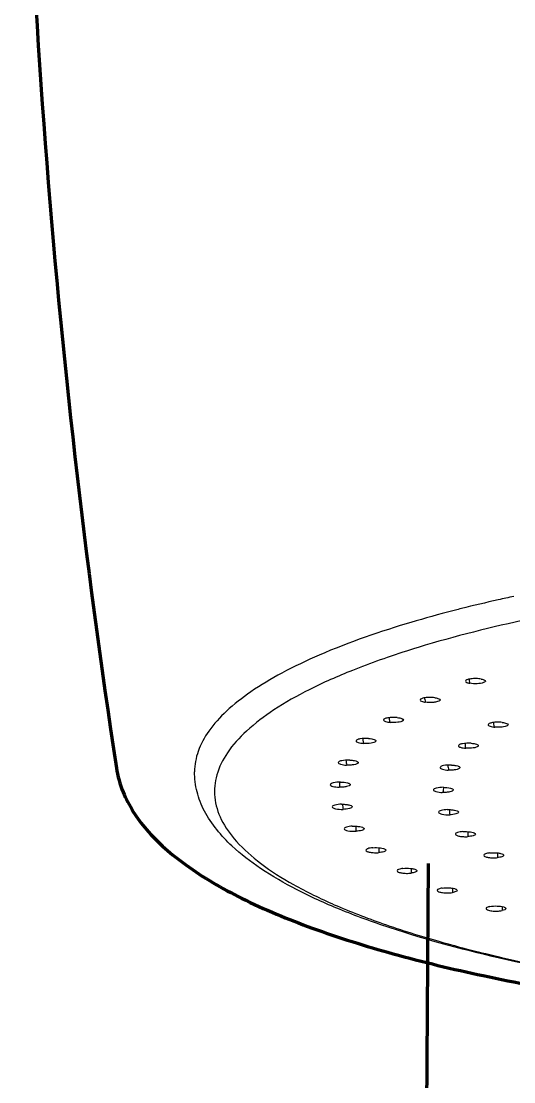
# Model space of a CAD drawing. Extents: x 40217 to 40811, y 11735 to 12155.
# Drawn here: x 40305.8 to 40318.17, y 12068.81 to 12095.44 of the extents above; entities that cross this region are included whole.
import ezdxf

# ---------------------------------------------------------------- set-up
doc = ezdxf.new("R2010")
doc.units = 0
doc.header["$LTSCALE"] = 7
doc.header["$MEASUREMENT"] = 0
doc.linetypes.add('CENTER', pattern=[2, 1.25, -0.25, 0.25, -0.25])
doc.layers.get('0').update_dxf_attribs({"color": 2, "linetype": 'CONTINUOUS'})
doc.layers.add('1', color=1, linetype='CENTER')

msp = doc.modelspace()

# ---------------------------------------------------------------- linework, layer by layer
at = {"color": 7, "linetype": 'Continuous'}
for p, q in [((40316.81402, 12080.68194), (40316.76712, 12080.67005)), ((40316.85212, 12080.69092), (40316.81401, 12080.68194)), ((40316.85091, 12080.69124), (40316.81402, 12080.68194)), ((40315.05049, 12077.83453), (40315.04199, 12077.95332)), ((40317.66998, 12077.71569), (40317.66092, 12077.83259)), ((40314.38946, 12077.30524), (40314.38319, 12077.42929)), ((40314.70506, 12077.36452), (40314.69667, 12077.35048)), ((40316.95619, 12077.1853), (40316.94961, 12077.30879)), ((40314.25772, 12076.82053), (40314.25543, 12076.81384)), ((40316.81436, 12076.69561), (40316.81228, 12076.68929)), ((40313.79959, 12076.20526), (40313.79872, 12076.33431)), ((40314.05816, 12076.26759), (40314.05797, 12076.2668)), ((40316.64764, 12076.13825), (40316.64718, 12076.13577)), ((40314.10754, 12075.71912), (40314.1078, 12075.71082)), ((40316.77505, 12075.58656), (40316.77654, 12075.57526))]:
    msp.add_line(p, q, dxfattribs=at)
for centre, radius, start, end in [((40325.9912, 12044.28889), 37.53233, 102.645809, 104.095031), ((40326.69017, 12041.19146), 40.70764, 102.087081, 102.651327), ((40324.5442, 12050.04579), 31.59633, 104.249139, 106.226587), ((40323.5284, 12053.621), 27.8797, 106.275314, 106.504707), ((40321.42132, 12060.75212), 19.7867, 108.968861, 111.152125), ((40322.76284, 12056.81221), 23.94872, 106.979655, 108.940106), ((40320.49018, 12063.20268), 17.16525, 111.20509, 111.806211), ((40319.63209, 12079.40777), 2.63919, 190.6588, 191.575514), ((40319.48873, 12079.37823), 2.49282, 191.571574, 193.03421), ((40318.29568, 12078.86277), 2.40833, 189.809997, 190.903522), ((40318.14793, 12078.83411), 2.25783, 190.898489, 192.630547), ((40315.64904, 12077.09853), 1.7123, 187.18214, 191.413477), ((40318.14314, 12076.96987), 1.64888, 187.324938, 191.728135), ((40314.5598, 12076.35716), 1.85734, 351.236654, 355.217125), ((40315.69664, 12075.90508), 1.83582, 184.026118, 188.00416), ((40318.47598, 12075.75012), 1.93143, 183.289215, 187.015715), ((40316.03121, 12075.31207), 1.83661, 182.74067, 186.637846), ((40318.96192, 12075.14744), 1.95418, 181.76223, 185.35054), ((40316.79074, 12074.73761), 2.01867, 181.54047, 182.422618), ((40316.59138, 12074.72823), 1.81909, 182.392836, 185.190818), ((40319.95415, 12074.56612), 2.19937, 180.348072, 180.955322), ((40319.73732, 12074.56137), 1.9825, 180.922576, 183.583539), ((40317.69131, 12074.17244), 2.10565, 180.292653, 180.858937), ((40317.48347, 12074.16814), 1.89778, 180.823152, 183.618716), ((40318.76367, 12073.63065), 2.13972, 179.367632, 180.22684), ((40318.58472, 12073.62953), 1.96077, 180.2147, 182.00751), ((40318.85797, 12073.62976), 2.23403, 179.061161, 179.371425), ((40319.99599, 12073.12039), 2.12327, 178.826478, 180.34218), ((40320.19333, 12073.11668), 2.32064, 177.962378, 178.834775)]:
    msp.add_arc(centre, radius, start, end, dxfattribs=at)
for points, knots in [([(40319.58693, 12080.63292), (40319.24183, 12080.56822), (40317.95807, 12080.31237), (40316.6852, 12079.99696), (40315.76904, 12079.71697)], [0, 0, 0, 0, 0.26820753, 1, 1, 1, 1]), ([(40315.60794, 12080.35195), (40314.81871, 12080.1181), (40313.7075, 12079.73807), (40312.37412, 12079.10638), (40311.58871, 12078.63963), (40310.96488, 12078.15559), (40310.50636, 12077.65449), (40310.21892, 12077.13457), (40310.15003, 12076.76806), (40310.14925, 12076.59476)], [0, 0, 0, 0, 0.35449693, 0.50406175, 0.6347797, 0.74721238, 0.84297779, 0.92536848, 1, 1, 1, 1]), ([(40314.11383, 12079.13968), (40313.74689, 12078.99285), (40313.07159, 12078.69512), (40312.17476, 12078.19129), (40311.47289, 12077.66541), (40310.97078, 12077.11785), (40310.67705, 12076.54267), (40310.61858, 12075.94323), (40310.80555, 12075.35432), (40311.05403, 12075.01234), (40311.20252, 12074.84585)], [0, 0, 0, 0, 0.19016005, 0.35461654, 0.49396041, 0.61048039, 0.70926466, 0.79934171, 0.89266585, 1, 1, 1, 1]), ([(40317.3493, 12078.92146), (40317.3069, 12078.92923), (40317.21887, 12078.93581), (40317.11299, 12078.93126), (40317.03408, 12078.91668), (40316.98976, 12078.90407), (40316.95359, 12078.88297), (40316.95496, 12078.86701)], [0, 0, 0, 0, 0.31342159, 0.63699476, 0.77482231, 0.8834906, 1, 1, 1, 1]), ([(40316.95496, 12078.86701), (40316.95613, 12078.85337), (40316.99853, 12078.82842), (40317.03423, 12078.82077), (40317.06014, 12078.81602)], [0, 0, 0, 0, 0.34191728, 1, 1, 1, 1]), ([(40317.40867, 12078.83136), (40317.35728, 12078.81262), (40317.23873, 12078.80082), (40317.12141, 12078.80479), (40317.06014, 12078.81602)], [0, 0, 0, 0, 0.46754033, 1, 1, 1, 1]), ([(40317.3493, 12078.92146), (40317.36479, 12078.91862), (40317.39283, 12078.91183), (40317.42931, 12078.89983), (40317.45682, 12078.87883), (40317.45443, 12078.86569)], [0, 0, 0, 0, 0.38057233, 0.67708069, 1, 1, 1, 1]), ([(40317.45443, 12078.86569), (40317.45383, 12078.8624), (40317.44427, 12078.84447), (40317.42389, 12078.83692), (40317.40867, 12078.83136)], [0, 0, 0, 0, 0.17128293, 1, 1, 1, 1]), ([(40316.1846, 12078.45381), (40316.14306, 12078.45968), (40316.05929, 12078.464), (40315.95921, 12078.45801), (40315.88678, 12078.4431), (40315.84596, 12078.43075), (40315.81392, 12078.41052), (40315.815, 12078.39571)], [0, 0, 0, 0, 0.32467562, 0.64521764, 0.77931038, 0.88507927, 1, 1, 1, 1]), ([(40315.815, 12078.39571), (40315.81617, 12078.37963), (40315.8705, 12078.35224), (40315.91292, 12078.34491), (40315.94474, 12078.3404)], [0, 0, 0, 0, 0.33396233, 1, 1, 1, 1]), ([(40316.1846, 12078.45381), (40316.20335, 12078.45116), (40316.23774, 12078.44438), (40316.28118, 12078.43212), (40316.3172, 12078.40947), (40316.31439, 12078.39406)], [0, 0, 0, 0, 0.38272756, 0.68342964, 1, 1, 1, 1]), ([(40316.31439, 12078.39406), (40316.31392, 12078.39148), (40316.30797, 12078.3783), (40316.29437, 12078.371), (40316.28403, 12078.36611)], [0, 0, 0, 0, 0.18634718, 1, 1, 1, 1]), ([(40316.28403, 12078.36611), (40316.26428, 12078.35677), (40316.21447, 12078.34364), (40316.10109, 12078.32952), (40316.00756, 12078.33153), (40315.94474, 12078.3404)], [0, 0, 0, 0, 0.19098755, 0.44527056, 1, 1, 1, 1]), ([(40315.23779, 12077.95437), (40315.19768, 12077.95856), (40315.1187, 12077.96074), (40315.02498, 12077.95347), (40314.95901, 12077.93838), (40314.92179, 12077.92626), (40314.89351, 12077.90691), (40314.8945, 12077.89324)], [0, 0, 0, 0, 0.33490066, 0.65282323, 0.7832114, 0.88618284, 1, 1, 1, 1]), ([(40314.8945, 12077.89324), (40314.89507, 12077.88531), (40314.91165, 12077.86735), (40314.97077, 12077.84481), (40315.02733, 12077.8371), (40315.06954, 12077.83269)], [0, 0, 0, 0, 0.12436194, 0.33606958, 1, 1, 1, 1]), ([(40315.37594, 12077.87024), (40315.36081, 12077.86056), (40315.3189, 12077.84653), (40315.21677, 12077.82914), (40315.12973, 12077.8264), (40315.06954, 12077.83269)], [0, 0, 0, 0, 0.1728861, 0.41737709, 1, 1, 1, 1]), ([(40315.23779, 12077.95437), (40315.2599, 12077.95206), (40315.301, 12077.94556), (40315.35157, 12077.93315), (40315.39718, 12077.90927), (40315.39385, 12077.8914)], [0, 0, 0, 0, 0.38266513, 0.68712287, 1, 1, 1, 1]), ([(40315.39385, 12077.8914), (40315.39349, 12077.88952), (40315.39017, 12077.88056), (40315.38224, 12077.87427), (40315.37594, 12077.87024)], [0, 0, 0, 0, 0.20405744, 1, 1, 1, 1]), ([(40317.87335, 12077.83377), (40317.83282, 12077.83844), (40317.75245, 12077.84124), (40317.65687, 12077.83436), (40317.589, 12077.81939), (40317.55063, 12077.80717), (40317.52118, 12077.78774), (40317.52201, 12077.77368)], [0, 0, 0, 0, 0.33158886, 0.65011016, 0.78154343, 0.88549579, 1, 1, 1, 1]), ([(40317.52201, 12077.77368), (40317.52247, 12077.76591), (40317.53841, 12077.74813), (40317.59605, 12077.72571), (40317.65122, 12077.71808), (40317.6924, 12077.71334)], [0, 0, 0, 0, 0.12464367, 0.33600822, 1, 1, 1, 1]), ([(40318.00006, 12077.74845), (40317.98405, 12077.73916), (40317.94134, 12077.72567), (40317.86846, 12077.71357), (40317.78275, 12077.70923), (40317.72249, 12077.70988), (40317.6924, 12077.71334)], [0, 0, 0, 0, 0.17760726, 0.42338371, 0.70932815, 1, 1, 1, 1]), ([(40317.87335, 12077.83377), (40317.89445, 12077.83134), (40317.93351, 12077.82473), (40317.98191, 12077.81235), (40318.02457, 12077.78879), (40318.02138, 12077.77168)], [0, 0, 0, 0, 0.38289336, 0.68626092, 1, 1, 1, 1]), ([(40318.02138, 12077.77168), (40318.02099, 12077.76959), (40318.01697, 12077.75943), (40318.00748, 12077.75276), (40318.00006, 12077.74845)], [0, 0, 0, 0, 0.19855048, 1, 1, 1, 1]), ([(40314.52168, 12077.42989), (40314.44879, 12077.43506), (40314.36084, 12077.43367), (40314.26377, 12077.40951), (40314.23008, 12077.39748), (40314.20502, 12077.37938), (40314.20585, 12077.36673)], [0, 0, 0, 0, 0.65788655, 0.78527452, 0.88583606, 1, 1, 1, 1]), ([(40314.20585, 12077.36673), (40314.2064, 12077.35829), (40314.22478, 12077.33926), (40314.28883, 12077.31614), (40314.3503, 12077.30803), (40314.39619, 12077.30477)], [0, 0, 0, 0, 0.12235681, 0.33404805, 1, 1, 1, 1]), ([(40314.69667, 12077.35048), (40314.68502, 12077.33949), (40314.64589, 12077.32382), (40314.54612, 12077.3031), (40314.45812, 12077.30038), (40314.39619, 12077.30477)], [0, 0, 0, 0, 0.15599668, 0.39506943, 1, 1, 1, 1]), ([(40314.52168, 12077.42989), (40314.54716, 12077.42809), (40314.59517, 12077.42217), (40314.65311, 12077.40965), (40314.70902, 12077.38507), (40314.70526, 12077.36452)], [0, 0, 0, 0, 0.38070725, 0.68858958, 1, 1, 1, 1]), ([(40317.0954, 12077.30944), (40317.022, 12077.31494), (40316.93332, 12077.31367), (40316.83527, 12077.28972), (40316.80105, 12077.27764), (40316.77545, 12077.25965), (40316.77607, 12077.2468)], [0, 0, 0, 0, 0.65632474, 0.7841464, 0.88523992, 1, 1, 1, 1]), ([(40316.77607, 12077.2468), (40316.77647, 12077.23844), (40316.79445, 12077.21933), (40316.858, 12077.19623), (40316.91897, 12077.18811), (40316.96454, 12077.18469)], [0, 0, 0, 0, 0.12200681, 0.33326253, 1, 1, 1, 1]), ([(40317.26591, 12077.22938), (40317.25377, 12077.21855), (40317.21429, 12077.2031), (40317.11415, 12077.18278), (40317.02627, 12077.18007), (40316.96454, 12077.18469)], [0, 0, 0, 0, 0.15816569, 0.39797128, 1, 1, 1, 1]), ([(40317.0954, 12077.30944), (40317.12046, 12077.30756), (40317.1676, 12077.30156), (40317.22461, 12077.28905), (40317.27919, 12077.26453), (40317.27548, 12077.24432)], [0, 0, 0, 0, 0.38104732, 0.68851773, 1, 1, 1, 1]), ([(40314.04595, 12076.88747), (40313.97852, 12076.89012), (40313.88495, 12076.88302), (40313.79093, 12076.86048), (40313.75783, 12076.83419), (40313.7585, 12076.82262)], [0, 0, 0, 0, 0.66373158, 0.88592978, 1, 1, 1, 1]), ([(40313.7585, 12076.82262), (40313.75901, 12076.81366), (40313.77983, 12076.79387), (40313.84824, 12076.77062), (40313.91445, 12076.76195), (40313.96358, 12076.76)], [0, 0, 0, 0, 0.12138517, 0.33476016, 1, 1, 1, 1]), ([(40314.25543, 12076.81384), (40314.24835, 12076.80184), (40314.21185, 12076.7839), (40314.14743, 12076.76808), (40314.06009, 12076.75862), (40313.99665, 12076.7587), (40313.96358, 12076.76)], [0, 0, 0, 0, 0.13815381, 0.37043417, 0.67195263, 1, 1, 1, 1]), ([(40314.04595, 12076.88747), (40314.07474, 12076.88633), (40314.12721, 12076.88176), (40314.18793, 12076.87018), (40314.22577, 12076.85591), (40314.2474, 12076.84486), (40314.25953, 12076.82921), (40314.25798, 12076.82053)], [0, 0, 0, 0, 0.37113918, 0.67726794, 0.79502644, 0.8864092, 1, 1, 1, 1]), ([(40311.08985, 12074.73011), (40310.81789, 12074.98449), (40310.45821, 12075.41285), (40310.19248, 12076.08173), (40310.14848, 12076.42532), (40310.14925, 12076.59476)], [0, 0, 0, 0, 0.52145105, 0.76273648, 1, 1, 1, 1]), ([(40316.60115, 12076.7626), (40316.53416, 12076.76512), (40316.44119, 12076.75814), (40316.34768, 12076.73543), (40316.31466, 12076.70958), (40316.31512, 12076.69799)], [0, 0, 0, 0, 0.66302173, 0.88530173, 1, 1, 1, 1]), ([(40316.31512, 12076.69799), (40316.31548, 12076.68903), (40316.33624, 12076.66897), (40316.40497, 12076.64571), (40316.47152, 12076.63692), (40316.52095, 12076.63504)], [0, 0, 0, 0, 0.12073444, 0.33381103, 1, 1, 1, 1]), ([(40316.81228, 12076.68929), (40316.80546, 12076.67725), (40316.76909, 12076.65916), (40316.70491, 12076.6433), (40316.61757, 12076.63372), (40316.55407, 12076.63379), (40316.52095, 12076.63504)], [0, 0, 0, 0, 0.13726217, 0.36917423, 0.67104483, 1, 1, 1, 1]), ([(40316.60115, 12076.7626), (40316.6301, 12076.7615), (40316.6829, 12076.75697), (40316.74401, 12076.74541), (40316.78214, 12076.7311), (40316.80392, 12076.72004), (40316.81618, 12076.70433), (40316.81462, 12076.6956)], [0, 0, 0, 0, 0.37093334, 0.677221, 0.79508538, 0.88653615, 1, 1, 1, 1]), ([(40313.81704, 12076.33444), (40313.75556, 12076.33498), (40313.67145, 12076.32709), (40313.58597, 12076.3041), (40313.55795, 12076.27949), (40313.55853, 12076.26894)], [0, 0, 0, 0, 0.66753923, 0.88526641, 1, 1, 1, 1]), ([(40313.55853, 12076.26894), (40313.55904, 12076.25949), (40313.58192, 12076.23883), (40313.65479, 12076.21558), (40313.72554, 12076.20618), (40313.77782, 12076.2057)], [0, 0, 0, 0, 0.12026745, 0.33515844, 1, 1, 1, 1]), ([(40314.05803, 12076.2668), (40314.05585, 12076.25494), (40314.02239, 12076.23312), (40313.96269, 12076.21753), (40313.87573, 12076.2054), (40313.81175, 12076.2054), (40313.77782, 12076.2057)], [0, 0, 0, 0, 0.12258252, 0.34735658, 0.65489999, 1, 1, 1, 1]), ([(40313.81704, 12076.33444), (40313.87547, 12076.33391), (40313.94511, 12076.32959), (40314.01916, 12076.30509), (40314.04396, 12076.29371), (40314.05947, 12076.27731), (40314.05816, 12076.26759)], [0, 0, 0, 0, 0.67290827, 0.79336892, 0.88707533, 1, 1, 1, 1]), ([(40316.39983, 12076.20344), (40316.33987, 12076.20357), (40316.25799, 12076.19566), (40316.1746, 12076.1725), (40316.14747, 12076.14859), (40316.14785, 12076.13821)], [0, 0, 0, 0, 0.66729196, 0.88444001, 1, 1, 1, 1]), ([(40316.14785, 12076.13821), (40316.1482, 12076.12869), (40316.17138, 12076.10759), (40316.24532, 12076.08437), (40316.31719, 12076.0747), (40316.37028, 12076.07457)], [0, 0, 0, 0, 0.11946083, 0.33436457, 1, 1, 1, 1]), ([(40316.64736, 12076.13577), (40316.64518, 12076.12403), (40316.61229, 12076.10234), (40316.55325, 12076.08675), (40316.46728, 12076.07453), (40316.40393, 12076.07449), (40316.37028, 12076.07457)], [0, 0, 0, 0, 0.12264164, 0.34695663, 0.65420103, 1, 1, 1, 1]), ([(40316.39983, 12076.20344), (40316.45889, 12076.20331), (40316.5394, 12076.19533), (40316.62151, 12076.17212), (40316.64798, 12076.14849), (40316.64764, 12076.13825)], [0, 0, 0, 0, 0.66757828, 0.8841718, 1, 1, 1, 1]), ([(40313.83803, 12075.77827), (40313.78272, 12075.7771), (40313.70793, 12075.76898), (40313.63148, 12075.74518), (40313.60804, 12075.72257), (40313.60844, 12075.71295)], [0, 0, 0, 0, 0.67032818, 0.88328911, 1, 1, 1, 1]), ([(40313.83803, 12075.77827), (40313.87034, 12075.77895), (40313.93122, 12075.77738), (40314.01385, 12075.76609), (40314.07173, 12075.75028), (40314.10392, 12075.7306), (40314.10754, 12075.71912)], [0, 0, 0, 0, 0.34268028, 0.64704648, 0.87236036, 1, 1, 1, 1]), ([(40313.60844, 12075.71295), (40313.60891, 12075.70164), (40313.64045, 12075.67853), (40313.72831, 12075.65457), (40313.81569, 12075.64813), (40313.87871, 12075.64945)], [0, 0, 0, 0, 0.11858453, 0.33967188, 1, 1, 1, 1]), ([(40314.10807, 12075.71081), (40314.10621, 12075.70087), (40314.081, 12075.68134), (40314.00527, 12075.65775), (40313.93223, 12075.65058), (40313.87871, 12075.64945)], [0, 0, 0, 0, 0.1242096, 0.34249163, 1, 1, 1, 1]), ([(40316.49519, 12075.64241), (40316.44253, 12075.64065), (40316.37164, 12075.6324), (40316.29875, 12075.60862), (40316.27701, 12075.58696), (40316.2772, 12075.57768)], [0, 0, 0, 0, 0.67012008, 0.88204364, 1, 1, 1, 1]), ([(40316.2772, 12075.57768), (40316.27744, 12075.566), (40316.31089, 12075.54195), (40316.40225, 12075.51831), (40316.49352, 12075.51204), (40316.55901, 12075.51421)], [0, 0, 0, 0, 0.11762204, 0.34041416, 1, 1, 1, 1]), ([(40316.49519, 12075.64241), (40316.52762, 12075.64349), (40316.58933, 12075.64251), (40316.67375, 12075.6324), (40316.73488, 12075.61653), (40316.76923, 12075.59826), (40316.77505, 12075.58656)], [0, 0, 0, 0, 0.33394861, 0.63608253, 0.86544856, 1, 1, 1, 1]), ([(40316.77678, 12075.57526), (40316.77503, 12075.56573), (40316.7515, 12075.54678), (40316.67944, 12075.52335), (40316.61004, 12075.51591), (40316.55901, 12075.51421)], [0, 0, 0, 0, 0.12486173, 0.34185947, 1, 1, 1, 1]), ([(40314.10865, 12075.2265), (40314.05967, 12075.22396), (40313.99428, 12075.21532), (40313.92652, 12075.19175), (40313.90763, 12075.17083), (40313.90797, 12075.16218)], [0, 0, 0, 0, 0.67174534, 0.88139717, 1, 1, 1, 1]), ([(40314.10865, 12075.2265), (40314.14113, 12075.22818), (40314.20387, 12075.2282), (40314.29062, 12075.21968), (40314.35659, 12075.20428), (40314.3939, 12075.18746), (40314.40291, 12075.17583)], [0, 0, 0, 0, 0.32124796, 0.61984612, 0.85473208, 1, 1, 1, 1]), ([(40313.90797, 12075.16218), (40313.90846, 12075.1498), (40313.94509, 12075.1252), (40314.0416, 12075.10181), (40314.1382, 12075.09622), (40314.20691, 12075.09977)], [0, 0, 0, 0, 0.1180532, 0.34427949, 1, 1, 1, 1]), ([(40314.40747, 12075.16008), (40314.40585, 12075.15117), (40314.38473, 12075.13313), (40314.31819, 12075.10999), (40314.25419, 12075.10222), (40314.20691, 12075.09977)], [0, 0, 0, 0, 0.12608811, 0.34134773, 1, 1, 1, 1]), ([(40316.88545, 12075.08997), (40316.84024, 12075.0868), (40316.78017, 12075.07799), (40316.71759, 12075.05473), (40316.70088, 12075.03502), (40316.70111, 12075.02689)], [0, 0, 0, 0, 0.67095025, 0.87951574, 1, 1, 1, 1]), ([(40316.70111, 12075.02689), (40316.70148, 12075.01392), (40316.74099, 12074.98818), (40316.80766, 12074.97322), (40316.90678, 12074.96166), (40316.97871, 12074.96259), (40317.01626, 12074.96522)], [0, 0, 0, 0, 0.11736281, 0.34628747, 0.65937983, 1, 1, 1, 1]), ([(40316.88545, 12075.08997), (40316.94859, 12075.09439), (40317.03842, 12075.09255), (40317.14024, 12075.07164), (40317.18035, 12075.05576), (40317.19215, 12075.0445)], [0, 0, 0, 0, 0.60437928, 0.84425872, 1, 1, 1, 1]), ([(40317.20055, 12075.02454), (40317.19906, 12075.0162), (40317.18012, 12074.99907), (40317.11885, 12074.97628), (40317.05994, 12074.96828), (40317.01626, 12074.96522)], [0, 0, 0, 0, 0.12757985, 0.34139696, 1, 1, 1, 1]), ([(40317.19215, 12075.0445), (40317.19372, 12075.043), (40317.19873, 12075.03765), (40317.20147, 12075.02967), (40317.20055, 12075.02454)], [0, 0, 0, 0, 0.29516486, 1, 1, 1, 1]), ([(40321.49011, 12071.2316), (40320.31852, 12071.40453), (40318.14441, 12071.7935), (40315.57754, 12072.47051), (40313.82861, 12073.10821), (40312.74581, 12073.59759), (40311.83486, 12074.12179), (40311.31277, 12074.52159), (40311.08985, 12074.73011)], [0, 0, 0, 0, 0.32017932, 0.59663716, 0.71634199, 0.82312159, 0.91747672, 1, 1, 1, 1]), ([(40311.20252, 12074.84585), (40311.3844, 12074.64191), (40311.83889, 12074.24397), (40312.67086, 12073.71898), (40313.70364, 12073.21823), (40314.92778, 12072.74683), (40316.3319, 12072.30928), (40318.51023, 12071.75613), (40320.23994, 12071.44136), (40321.44098, 12071.2614)], [0, 0, 0, 0, 0.07454353, 0.1635491, 0.26775938, 0.38712301, 0.5210806, 0.66871508, 1, 1, 1, 1]), ([(40314.62524, 12074.68658), (40314.58261, 12074.68299), (40314.52625, 12074.674), (40314.46729, 12074.65098), (40314.4524, 12074.6318), (40314.4528, 12074.62409)], [0, 0, 0, 0, 0.67152501, 0.87875695, 1, 1, 1, 1]), ([(40314.62524, 12074.68658), (40314.68861, 12074.6919), (40314.77954, 12074.69085), (40314.88437, 12074.67128), (40314.92656, 12074.65598), (40314.94026, 12074.64509)], [0, 0, 0, 0, 0.59349928, 0.83667396, 1, 1, 1, 1]), ([(40314.4528, 12074.62409), (40314.45349, 12074.61059), (40314.49535, 12074.58466), (40314.56482, 12074.5697), (40314.66742, 12074.55873), (40314.74143, 12074.56044), (40314.77975, 12074.56365)], [0, 0, 0, 0, 0.11826758, 0.34990112, 0.66369861, 1, 1, 1, 1]), ([(40314.95221, 12074.62207), (40314.95079, 12074.61413), (40314.9334, 12074.59769), (40314.87596, 12074.57523), (40314.82077, 12074.5671), (40314.77975, 12074.56365)], [0, 0, 0, 0, 0.12889646, 0.34179776, 1, 1, 1, 1]), ([(40314.94026, 12074.64509), (40314.94239, 12074.64339), (40314.94896, 12074.63762), (40314.95329, 12074.62811), (40314.95221, 12074.62207)], [0, 0, 0, 0, 0.30768663, 1, 1, 1, 1]), ([(40317.56333, 12074.55644), (40317.52549, 12074.55228), (40317.47771, 12074.54656), (40317.41045, 12074.51416), (40317.41134, 12074.49611)], [0, 0, 0, 0, 0.67814299, 1, 1, 1, 1]), ([(40317.41134, 12074.49611), (40317.41205, 12074.48176), (40317.45792, 12074.45468), (40317.53219, 12074.44007), (40317.64115, 12074.42991), (40317.719, 12074.43311), (40317.7587, 12074.43746)], [0, 0, 0, 0, 0.11856384, 0.35454335, 0.67040153, 1, 1, 1, 1]), ([(40317.56333, 12074.55644), (40317.62673, 12074.56339), (40317.71919, 12074.56375), (40317.82856, 12074.54668), (40317.87442, 12074.53238), (40317.89114, 12074.5222)], [0, 0, 0, 0, 0.57492567, 0.82352237, 1, 1, 1, 1]), ([(40317.91073, 12074.4939), (40317.90941, 12074.48668), (40317.89466, 12074.47146), (40317.84385, 12074.44972), (40317.79509, 12074.44145), (40317.7587, 12074.43746)], [0, 0, 0, 0, 0.13167323, 0.34329742, 1, 1, 1, 1]), ([(40317.89114, 12074.5222), (40317.89445, 12074.52018), (40317.90401, 12074.51387), (40317.91216, 12074.5017), (40317.91073, 12074.4939)], [0, 0, 0, 0, 0.32828884, 1, 1, 1, 1]), ([(40315.38081, 12074.16581), (40315.34441, 12074.16149), (40315.2983, 12074.15594), (40315.23426, 12074.12327), (40315.23548, 12074.10595)], [0, 0, 0, 0, 0.67856426, 1, 1, 1, 1]), ([(40315.38081, 12074.16581), (40315.4441, 12074.17333), (40315.53696, 12074.17416), (40315.64763, 12074.15796), (40315.69468, 12074.14399), (40315.71233, 12074.13406)], [0, 0, 0, 0, 0.5688994, 0.81921219, 1, 1, 1, 1]), ([(40315.71233, 12074.13406), (40315.71609, 12074.13194), (40315.7267, 12074.12549), (40315.73641, 12074.11246), (40315.73486, 12074.10404)], [0, 0, 0, 0, 0.33451649, 1, 1, 1, 1]), ([(40315.23548, 12074.10595), (40315.23652, 12074.09123), (40315.28387, 12074.06428), (40315.35983, 12074.04958), (40315.47065, 12074.03993), (40315.5495, 12074.04362), (40315.58948, 12074.04836)], [0, 0, 0, 0, 0.1196194, 0.35738059, 0.67350082, 1, 1, 1, 1]), ([(40315.73486, 12074.10404), (40315.73358, 12074.09705), (40315.71965, 12074.08225), (40315.67102, 12074.06078), (40315.62435, 12074.0525), (40315.58948, 12074.04836)], [0, 0, 0, 0, 0.1327371, 0.34403465, 1, 1, 1, 1]), ([(40316.36514, 12073.67124), (40316.33476, 12073.66646), (40316.29505, 12073.66061), (40316.24408, 12073.62955), (40316.24543, 12073.61475)], [0, 0, 0, 0, 0.67423482, 1, 1, 1, 1]), ([(40316.24543, 12073.61475), (40316.2469, 12073.59874), (40316.30015, 12073.57113), (40316.3825, 12073.55655), (40316.50101, 12073.54858), (40316.58409, 12073.55439), (40316.62515, 12073.56084)], [0, 0, 0, 0, 0.12197969, 0.36628294, 0.6846643, 1, 1, 1, 1]), ([(40316.36514, 12073.67124), (40316.42745, 12073.68105), (40316.52123, 12073.68384), (40316.63608, 12073.67113), (40316.68765, 12073.65858), (40316.70869, 12073.64965)], [0, 0, 0, 0, 0.54548171, 0.80231443, 1, 1, 1, 1]), ([(40316.74486, 12073.61299), (40316.7421, 12073.59797), (40316.69415, 12073.57339), (40316.65408, 12073.5654), (40316.62515, 12073.56084)], [0, 0, 0, 0, 0.34270168, 1, 1, 1, 1]), ([(40316.70869, 12073.64965), (40316.71447, 12073.64719), (40316.72959, 12073.64032), (40316.74691, 12073.62419), (40316.74486, 12073.61299)], [0, 0, 0, 0, 0.35559464, 1, 1, 1, 1]), ([(40317.56493, 12073.20956), (40317.54027, 12073.20458), (40317.50672, 12073.19825), (40317.46774, 12073.16978), (40317.46901, 12073.15726)], [0, 0, 0, 0, 0.66638803, 1, 1, 1, 1]), ([(40317.46901, 12073.15726), (40317.46971, 12073.15035), (40317.48261, 12073.13499), (40317.5306, 12073.11281), (40317.62169, 12073.09636), (40317.74374, 12073.09158), (40317.83122, 12073.09933), (40317.87276, 12073.10771)], [0, 0, 0, 0, 0.04948535, 0.1282219, 0.37854775, 0.69809139, 1, 1, 1, 1]), ([(40317.56493, 12073.20956), (40317.62532, 12073.22176), (40317.74355, 12073.22694), (40317.86258, 12073.21604), (40317.91584, 12073.19842)], [0, 0, 0, 0, 0.52342777, 1, 1, 1, 1]), ([(40317.96855, 12073.15558), (40317.96627, 12073.14299), (40317.92938, 12073.12034), (40317.89608, 12073.11242), (40317.87276, 12073.10771)], [0, 0, 0, 0, 0.34975629, 1, 1, 1, 1]), ([(40317.91584, 12073.19842), (40317.92403, 12073.19571), (40317.94407, 12073.18851), (40317.97117, 12073.16998), (40317.96855, 12073.15558)], [0, 0, 0, 0, 0.37069602, 1, 1, 1, 1])]:
    msp.add_open_spline(points, degree=3, knots=knots, dxfattribs=at)
for points in [[(40317.27548, 12077.24432), (40317.27441, 12077.2385), (40317.27032, 12077.23332), (40317.26591, 12077.22938)], [(40314.40291, 12075.17583), (40314.40626, 12075.17152), (40314.40844, 12075.16546), (40314.40747, 12075.16008)]]:
    msp.add_open_spline(points, degree=3, dxfattribs=at)
at = {"layer": '1', "color": 7, "linetype": 'Continuous', "lineweight": 70}
msp.add_line((40315.79705, 12043.67858), (40316.02663, 12074.29087), dxfattribs=at)
msp.add_arc((40515.25035, 12108.2452), 209.45311, 180.0251488, 188.6668177, dxfattribs=at)
msp.add_open_spline([(40308.18783, 12076.69361), (40308.21899, 12076.48557), (40308.3777, 12075.91835), (40308.94937, 12075.05039), (40309.98534, 12074.15578), (40311.40269, 12073.34254), (40313.15769, 12072.61715), (40315.19114, 12071.98368), (40317.45719, 12071.44065), (40319.94206, 12070.9834), (40321.72803, 12070.73735), (40322.68265, 12070.62575), (40322.73548, 12070.61964)], degree=3, knots=[0, 0, 0, 0, 0.032792666, 0.090701961, 0.160156655, 0.245422038, 0.345742186, 0.457176594, 0.578844796, 0.710675235, 0.852933746, 0.861267704, 0.861267704, 0.861267704, 0.861267704], dxfattribs=at)

doc.saveas('drawing.dxf')
